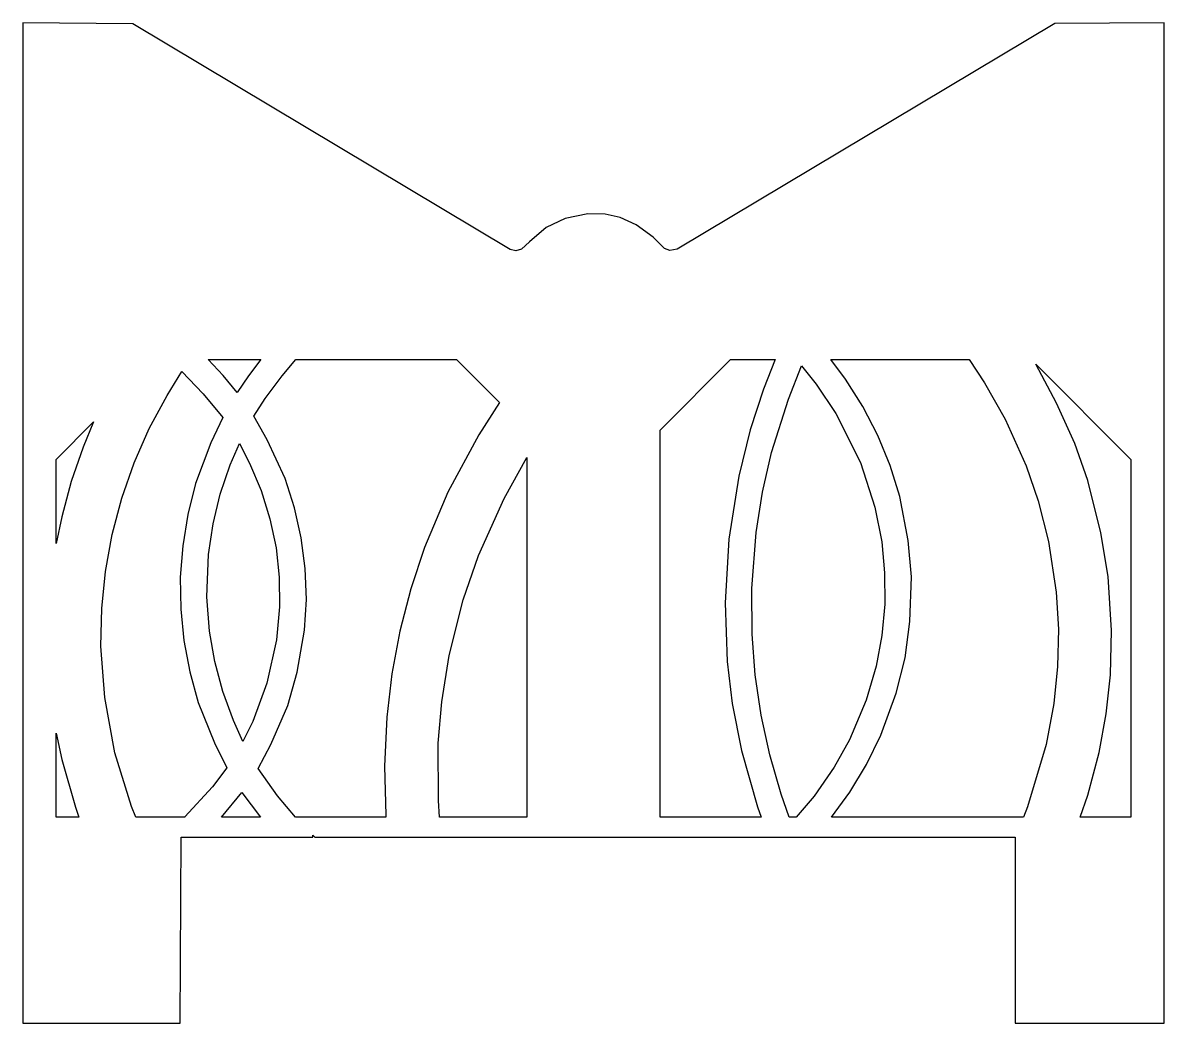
# Model space of a CAD drawing. Header units: millimetres. Extents: x 39 to 211, y 30 to 180.
import ezdxf

# ---------------------------------------------------------------- set-up
doc = ezdxf.new("R2010")
doc.units = ezdxf.units.MM
doc.layers.get('0').update_dxf_attribs({"linetype": 'CONTINUOUS'})

msp = doc.modelspace()

# ---------------------------------------------------------------- linework, layer by layer
for points in [[(188.42, 29.77), (210.8, 29.77), (210.8, 180.23), (194.38, 180.12), (137.6, 146.16), (136.48, 145.99), (135.67, 146.27), (133.96, 147.97), (131.39, 149.86), (129.01, 150.93), (126.74, 151.44), (124.13, 151.51), (120.73, 150.81), (117.86, 149.42), (115.39, 147.28), (114.16, 146.17), (113.32, 145.95), (112.48, 146.14), (55.75, 180.09), (39.2, 180.23), (39.2, 29.77), (62.86, 29.77), (63.03, 57.77), (82.8, 57.77), (82.8, 58.06), (83.09, 57.77), (188.42, 57.77)], [(73.15, 127.14), (71.43, 124.61), (69.32, 127.16), (67.05, 129.57), (74.99, 129.57)], [(80.19, 60.77), (77.47, 63.99), (74.57, 68.1), (76.51, 71.68), (79.02, 77.55), (80.47, 82.57), (81.56, 88.87), (81.83, 93.5), (81.67, 98.15), (81.07, 102.76), (80.05, 107.29), (78.62, 111.71), (75.96, 117.52), (73.94, 121.05), (75.66, 123.74), (78.19, 127.15), (80.26, 129.57), (104.39, 129.57), (110.85, 123.12), (107.76, 118.28), (103.1, 109.63), (99.58, 101.33), (97.52, 95.1), (95.89, 88.75), (94.69, 82.3), (93.91, 75.79), (93.59, 68.42), (93.77, 61.04), (93.79, 60.77)], [(150.19, 60.77), (135, 60.77), (135, 118.97), (145.61, 129.57), (152.33, 129.57), (150.57, 125.11), (148.57, 119.03), (146.84, 112.04), (145.33, 102.56), (144.78, 92.98), (145.11, 84.19), (145.87, 77.83), (147.27, 70.77), (149.64, 62.29)], [(189.64, 60.77), (160.79, 60.77), (163.53, 64.5), (166.07, 68.68), (168.22, 73.07), (170.51, 79.39), (171.84, 84.72), (172.58, 90.17), (172.8, 96.89), (172.32, 102.37), (171.05, 108.97), (169.61, 113.64), (167.76, 118.16), (165.51, 122.51), (162.89, 126.63), (160.69, 129.57), (181.47, 129.57), (183.8, 126.08), (186.9, 120.61), (190.07, 113.61), (191.88, 108.31), (193.4, 102.21), (194.57, 94.61), (194.89, 89.02), (194.78, 83.43), (194.23, 77.86), (193.08, 71.68), (190.26, 62.31)], [(205.8, 60.77), (198.17, 60.77), (199.32, 64.06), (201.04, 70.48), (202.09, 76.3), (202.72, 82.18), (202.87, 88.83), (202.37, 96.94), (201.3, 103.51), (199.31, 111.39), (197.35, 116.97), (194.63, 123.04), (191.48, 128.9), (205.8, 114.57)], [(63.57, 60.81), (63.6, 60.77), (56.2, 60.77), (55.56, 62.35), (53.05, 70.43), (51.51, 78.74), (50.94, 86.48), (51.07, 92.12), (51.64, 97.73), (52.65, 103.28), (54.09, 108.74), (55.95, 114.07), (58.22, 119.23), (60.89, 124.2), (63.13, 127.79), (66.33, 124.44), (69.25, 120.85), (67.46, 117.07), (65.18, 110.92), (64.01, 106.3), (63.24, 101.59), (62.88, 96.83), (62.94, 92.06), (63.41, 87.31), (64.29, 82.61), (65.58, 78.02), (68, 71.92), (69.87, 68.19), (67.72, 65.33)], [(155.49, 60.77), (154.43, 60.77), (153.22, 64.23), (151.52, 70.11), (150.22, 76.1), (149.33, 82.17), (148.85, 88.28), (148.82, 95.17), (149.44, 103.57), (150.4, 109.63), (151.77, 115.6), (154.31, 123.63), (156.27, 128.63), (158.49, 125.87), (161.45, 121.47), (165.13, 114.1), (167.3, 107.38), (168.33, 102.19), (168.77, 97.49), (168.78, 92.78), (168.35, 88.09), (167.48, 83.46), (165.98, 78.37), (163.49, 72.39), (161.2, 68.27), (158.17, 63.93)], [(48.27, 116.41), (46.48, 111.24), (45.05, 105.95), (44.2, 101.93), (44.2, 114.57), (49.84, 120.21)], [(67.8, 104.86), (68.89, 109.36), (70.39, 113.75), (71.76, 116.94), (73.3, 113.98), (75.03, 109.88), (76.36, 105.63), (77.27, 101.27), (77.75, 96.84), (77.8, 92.39), (77.32, 87.41), (75.88, 80.9), (73.76, 75.16), (72.29, 72.16), (70.85, 75.32), (69.25, 79.67), (68.05, 84.15), (67.26, 88.71), (66.89, 93.91), (67.12, 100.27)], [(115, 60.77), (101.87, 60.77), (101.69, 63.25), (101.67, 71.87), (102.19, 78.12), (103.32, 85.08), (105.38, 93.46), (107.7, 100.12), (111.56, 108.69), (115, 114.85)], [(45.04, 69.42), (47.1, 62.25), (47.63, 60.77), (44.2, 60.77), (44.2, 73.41)], [(74.91, 60.77), (69.09, 60.77), (72.15, 64.48)]]:
    msp.add_lwpolyline(points, close=True)

doc.saveas('drawing.dxf')
